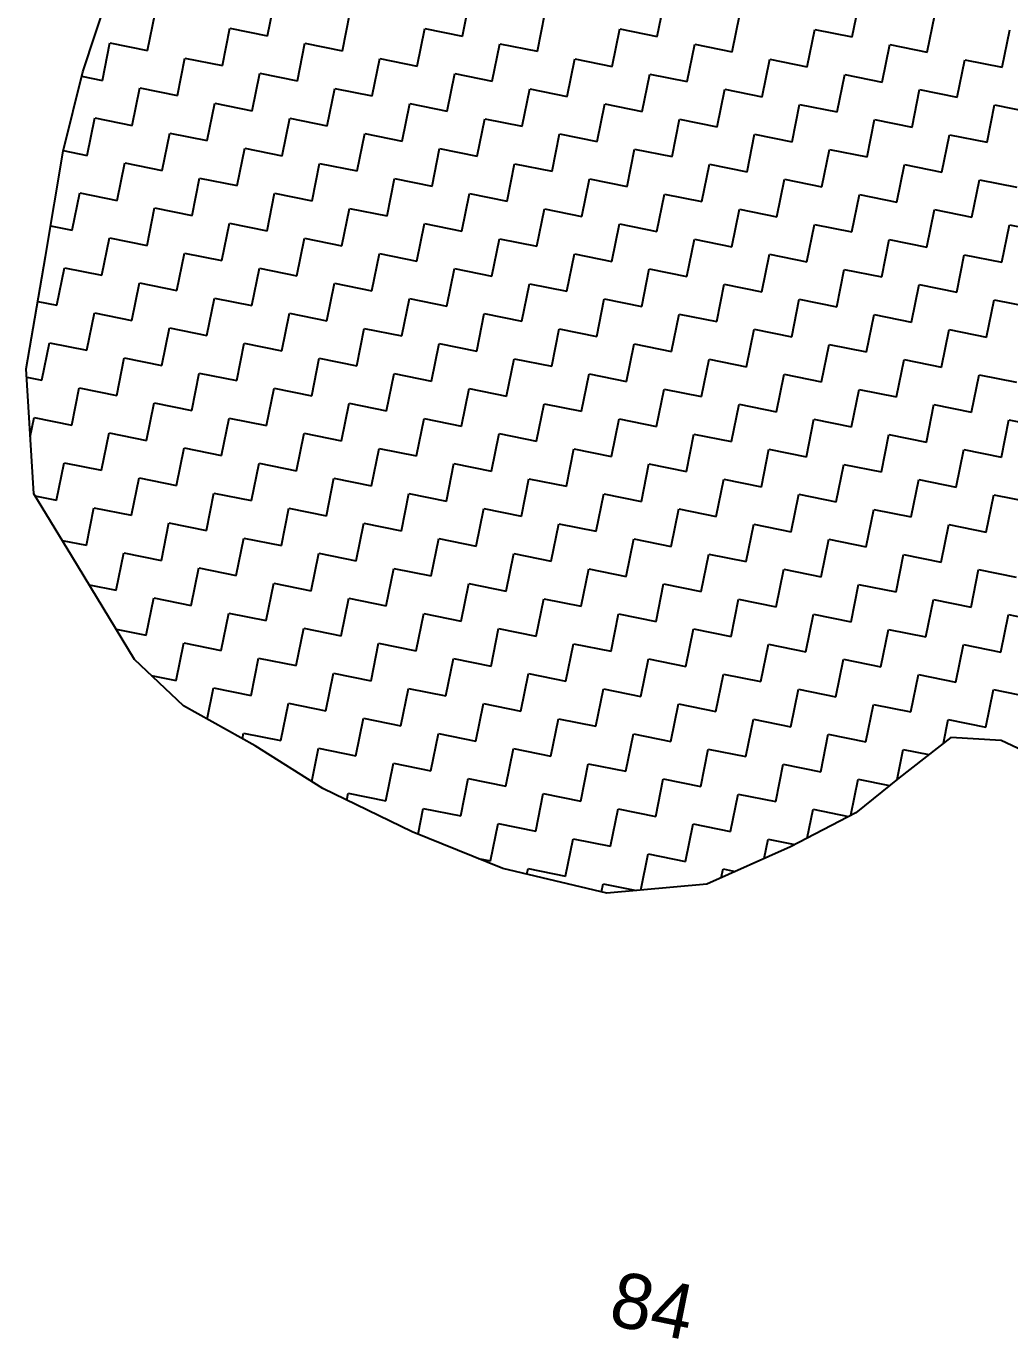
# Model space of a CAD drawing. Header units: metres. Extents: x 278801 to 279668, y 2074665 to 2075564.
# Drawn here: x 279272.8 to 279313, y 2075315.9 to 2075369.5 of the extents above; entities that cross this region are included whole.
import ezdxf
from ezdxf.enums import TextEntityAlignment as Align

# ---------------------------------------------------------------- set-up
doc = ezdxf.new("R2010")
doc.units = ezdxf.units.M
doc.layers.add('POLY_HATCH', color=12, linetype='Continuous')
doc.layers.add('TEXT_PARCEL', color=7, linetype='Continuous')
doc.styles.add('TEXT_MAP', font='', dxfattribs={"height": 1.8})
doc.styles.get('TEXT_MAP').set_extended_font_data('Kruti Dev 050')

msp = doc.modelspace()

# ---------------------------------------------------------------- linework, layer by layer
at = {"layer": 'POLY_HATCH'}
for p, q in [((279275.116, 2075367.685), (279276.265, 2075371.166)), ((279274.31, 2075364.433), (279275.116, 2075367.685)), ((279273.587, 2075360.124), (279274.31, 2075364.433)), ((279272.806, 2075355.53), (279273.587, 2075360.124)), ((279273.11, 2075350.42), (279272.806, 2075355.53)), ((279274.676, 2075347.875), (279273.11, 2075350.42)), ((279277.238, 2075343.645), (279274.676, 2075347.875)), ((279279.233, 2075341.756), (279277.238, 2075343.645)), ((279282.171, 2075340.123), (279279.233, 2075341.756)), ((279310.618, 2075340.459), (279308.501, 2075338.808)), ((279312.674, 2075340.34), (279310.618, 2075340.459)), ((279314.3, 2075339.566), (279312.674, 2075340.34)), ((279284.938, 2075338.375), (279282.171, 2075340.123)), ((279308.501, 2075338.808), (279306.727, 2075337.385)), ((279288.59, 2075336.597), (279284.938, 2075338.375)), ((279306.727, 2075337.385), (279304.068, 2075335.992)), ((279292.3, 2075335.105), (279288.59, 2075336.597)), ((279304.068, 2075335.992), (279300.638, 2075334.458)), ((279296.553, 2075334.096), (279292.3, 2075335.105)), ((279300.638, 2075334.458), (279296.553, 2075334.096))]:
    msp.add_line(p, q, dxfattribs=at)
at = {"layer": 'POLY_HATCH', "linetype": 'Continuous'}
for p, q in [((279282.67, 2075369.158), (279282.98, 2075370.69)), ((279290.643, 2075369.141), (279290.953, 2075370.673)), ((279298.615, 2075369.124), (279298.925, 2075370.656)), ((279306.588, 2075369.107), (279306.898, 2075370.639)), ((279277.763, 2075368.555), (279278.073, 2075370.087)), ((279285.735, 2075368.538), (279286.045, 2075370.07)), ((279293.708, 2075368.521), (279294.018, 2075370.054)), ((279301.68, 2075368.504), (279301.99, 2075370.037)), ((279309.653, 2075368.487), (279309.963, 2075370.02)), ((279280.828, 2075367.935), (279281.138, 2075369.468)), ((279281.138, 2075369.468), (279282.67, 2075369.158)), ((279288.8, 2075367.918), (279289.11, 2075369.451)), ((279289.11, 2075369.451), (279290.643, 2075369.141)), ((279296.773, 2075367.901), (279297.083, 2075369.434)), ((279297.083, 2075369.434), (279298.615, 2075369.124)), ((279304.745, 2075367.884), (279305.055, 2075369.417)), ((279305.055, 2075369.417), (279306.588, 2075369.107)), ((279312.718, 2075367.867), (279313.028, 2075369.4)), ((279275.921, 2075367.332), (279276.23, 2075368.865)), ((279276.23, 2075368.865), (279277.763, 2075368.555)), ((279283.893, 2075367.315), (279284.203, 2075368.848)), ((279284.203, 2075368.848), (279285.735, 2075368.538)), ((279291.865, 2075367.298), (279292.175, 2075368.831)), ((279292.175, 2075368.831), (279293.708, 2075368.521)), ((279299.838, 2075367.281), (279300.148, 2075368.814)), ((279300.148, 2075368.814), (279301.68, 2075368.504)), ((279307.81, 2075367.265), (279308.12, 2075368.797)), ((279308.12, 2075368.797), (279309.653, 2075368.487)), ((279278.986, 2075366.712), (279279.295, 2075368.245)), ((279279.295, 2075368.245), (279280.828, 2075367.935)), ((279286.958, 2075366.696), (279287.268, 2075368.228)), ((279287.268, 2075368.228), (279288.8, 2075367.918)), ((279294.93, 2075366.679), (279295.24, 2075368.211)), ((279295.24, 2075368.211), (279296.773, 2075367.901)), ((279302.903, 2075366.662), (279303.213, 2075368.194)), ((279303.213, 2075368.194), (279304.745, 2075367.884)), ((279310.875, 2075366.645), (279311.185, 2075368.177)), ((279311.185, 2075368.177), (279312.718, 2075367.867)), ((279275.071, 2075367.504), (279275.921, 2075367.332)), ((279282.051, 2075366.093), (279282.361, 2075367.625)), ((279282.361, 2075367.625), (279283.893, 2075367.315)), ((279290.023, 2075366.076), (279290.333, 2075367.608)), ((279290.333, 2075367.608), (279291.865, 2075367.298)), ((279297.996, 2075366.059), (279298.305, 2075367.591)), ((279298.305, 2075367.591), (279299.838, 2075367.281)), ((279305.968, 2075366.042), (279306.278, 2075367.574)), ((279306.278, 2075367.574), (279307.81, 2075367.265)), ((279277.143, 2075365.49), (279277.453, 2075367.022)), ((279277.453, 2075367.022), (279278.986, 2075366.712)), ((279285.116, 2075365.473), (279285.426, 2075367.005)), ((279285.426, 2075367.005), (279286.958, 2075366.696)), ((279293.088, 2075365.456), (279293.398, 2075366.989)), ((279293.398, 2075366.989), (279294.93, 2075366.679)), ((279301.061, 2075365.439), (279301.37, 2075366.972)), ((279301.37, 2075366.972), (279302.903, 2075366.662)), ((279309.033, 2075365.422), (279309.343, 2075366.955)), ((279309.343, 2075366.955), (279310.875, 2075366.645)), ((279280.208, 2075364.87), (279280.518, 2075366.403)), ((279280.518, 2075366.403), (279282.051, 2075366.093)), ((279288.181, 2075364.853), (279288.491, 2075366.386)), ((279288.491, 2075366.386), (279290.023, 2075366.076)), ((279296.153, 2075364.836), (279296.463, 2075366.369)), ((279296.463, 2075366.369), (279297.996, 2075366.059)), ((279304.126, 2075364.819), (279304.435, 2075366.352)), ((279304.435, 2075366.352), (279305.968, 2075366.042)), ((279312.098, 2075364.802), (279312.408, 2075366.335)), ((279312.408, 2075366.335), (279313.94, 2075366.025)), ((279275.301, 2075364.267), (279275.611, 2075365.8)), ((279275.611, 2075365.8), (279277.143, 2075365.49)), ((279283.273, 2075364.25), (279283.583, 2075365.783)), ((279283.583, 2075365.783), (279285.116, 2075365.473)), ((279291.246, 2075364.233), (279291.556, 2075365.766)), ((279291.556, 2075365.766), (279293.088, 2075365.456)), ((279299.218, 2075364.216), (279299.528, 2075365.749)), ((279299.528, 2075365.749), (279301.061, 2075365.439)), ((279307.191, 2075364.2), (279307.5, 2075365.732)), ((279307.5, 2075365.732), (279309.033, 2075365.422)), ((279278.366, 2075363.647), (279278.676, 2075365.18)), ((279278.676, 2075365.18), (279280.208, 2075364.87)), ((279286.338, 2075363.631), (279286.648, 2075365.163)), ((279286.648, 2075365.163), (279288.181, 2075364.853)), ((279294.311, 2075363.614), (279294.621, 2075365.146)), ((279294.621, 2075365.146), (279296.153, 2075364.836)), ((279302.283, 2075363.597), (279302.593, 2075365.129)), ((279302.593, 2075365.129), (279304.126, 2075364.819)), ((279310.256, 2075363.58), (279310.565, 2075365.112)), ((279310.565, 2075365.112), (279312.098, 2075364.802)), ((279274.318, 2075364.466), (279275.301, 2075364.267)), ((279281.431, 2075363.028), (279281.741, 2075364.56)), ((279281.741, 2075364.56), (279283.273, 2075364.25)), ((279289.403, 2075363.011), (279289.713, 2075364.543)), ((279289.713, 2075364.543), (279291.246, 2075364.233)), ((279297.376, 2075362.994), (279297.686, 2075364.526)), ((279297.686, 2075364.526), (279299.218, 2075364.216)), ((279305.348, 2075362.977), (279305.658, 2075364.509)), ((279305.658, 2075364.509), (279307.191, 2075364.2)), ((279276.523, 2075362.425), (279276.833, 2075363.957)), ((279276.833, 2075363.957), (279278.366, 2075363.647)), ((279284.496, 2075362.408), (279284.806, 2075363.94)), ((279284.806, 2075363.94), (279286.338, 2075363.631)), ((279292.468, 2075362.391), (279292.778, 2075363.923)), ((279292.778, 2075363.923), (279294.311, 2075363.614)), ((279300.441, 2075362.374), (279300.751, 2075363.907)), ((279300.751, 2075363.907), (279302.283, 2075363.597)), ((279308.413, 2075362.357), (279308.723, 2075363.89)), ((279308.723, 2075363.89), (279310.256, 2075363.58)), ((279279.588, 2075361.805), (279279.898, 2075363.338)), ((279279.898, 2075363.338), (279281.431, 2075363.028)), ((279287.561, 2075361.788), (279287.871, 2075363.321)), ((279287.871, 2075363.321), (279289.403, 2075363.011)), ((279295.533, 2075361.771), (279295.843, 2075363.304)), ((279295.843, 2075363.304), (279297.376, 2075362.994)), ((279303.506, 2075361.754), (279303.816, 2075363.287)), ((279303.816, 2075363.287), (279305.348, 2075362.977)), ((279311.478, 2075361.737), (279311.788, 2075363.27)), ((279311.788, 2075363.27), (279313.321, 2075362.96)), ((279274.681, 2075361.202), (279274.991, 2075362.735)), ((279274.991, 2075362.735), (279276.523, 2075362.425)), ((279282.653, 2075361.185), (279282.963, 2075362.718)), ((279282.963, 2075362.718), (279284.496, 2075362.408)), ((279290.626, 2075361.168), (279290.936, 2075362.701)), ((279290.936, 2075362.701), (279292.468, 2075362.391)), ((279298.598, 2075361.151), (279298.908, 2075362.684)), ((279298.908, 2075362.684), (279300.441, 2075362.374)), ((279306.571, 2075361.135), (279306.881, 2075362.667)), ((279306.881, 2075362.667), (279308.413, 2075362.357)), ((279277.746, 2075360.582), (279278.056, 2075362.115)), ((279278.056, 2075362.115), (279279.588, 2075361.805)), ((279285.719, 2075360.566), (279286.028, 2075362.098)), ((279286.028, 2075362.098), (279287.561, 2075361.788)), ((279293.691, 2075360.549), (279294.001, 2075362.081)), ((279294.001, 2075362.081), (279295.533, 2075361.771)), ((279301.663, 2075360.532), (279301.973, 2075362.064)), ((279301.973, 2075362.064), (279303.506, 2075361.754)), ((279309.636, 2075360.515), (279309.946, 2075362.047)), ((279309.946, 2075362.047), (279311.478, 2075361.737)), ((279273.798, 2075361.381), (279274.681, 2075361.202)), ((279280.811, 2075359.963), (279281.121, 2075361.495)), ((279281.121, 2075361.495), (279282.653, 2075361.185)), ((279288.784, 2075359.946), (279289.093, 2075361.478)), ((279289.093, 2075361.478), (279290.626, 2075361.168)), ((279296.756, 2075359.929), (279297.066, 2075361.461)), ((279297.066, 2075361.461), (279298.598, 2075361.151)), ((279304.728, 2075359.912), (279305.038, 2075361.444)), ((279305.038, 2075361.444), (279306.571, 2075361.135)), ((279312.701, 2075359.895), (279313.011, 2075361.427)), ((279313.011, 2075361.427), (279314.543, 2075361.118)), ((279275.904, 2075359.36), (279276.214, 2075360.892)), ((279276.214, 2075360.892), (279277.746, 2075360.582)), ((279283.876, 2075359.343), (279284.186, 2075360.875)), ((279284.186, 2075360.875), (279285.719, 2075360.566)), ((279291.849, 2075359.326), (279292.158, 2075360.858)), ((279292.158, 2075360.858), (279293.691, 2075360.549)), ((279299.821, 2075359.309), (279300.131, 2075360.842)), ((279300.131, 2075360.842), (279301.663, 2075360.532)), ((279307.793, 2075359.292), (279308.103, 2075360.825)), ((279308.103, 2075360.825), (279309.636, 2075360.515)), ((279278.969, 2075358.74), (279279.279, 2075360.273)), ((279279.279, 2075360.273), (279280.811, 2075359.963)), ((279286.941, 2075358.723), (279287.251, 2075360.256)), ((279287.251, 2075360.256), (279288.784, 2075359.946)), ((279294.914, 2075358.706), (279295.223, 2075360.239)), ((279295.223, 2075360.239), (279296.756, 2075359.929)), ((279302.886, 2075358.689), (279303.196, 2075360.222)), ((279303.196, 2075360.222), (279304.728, 2075359.912)), ((279310.858, 2075358.672), (279311.168, 2075360.205)), ((279311.168, 2075360.205), (279312.701, 2075359.895)), ((279274.061, 2075358.137), (279274.371, 2075359.67)), ((279274.371, 2075359.67), (279275.904, 2075359.36)), ((279282.034, 2075358.12), (279282.344, 2075359.653)), ((279282.344, 2075359.653), (279283.876, 2075359.343)), ((279290.006, 2075358.103), (279290.316, 2075359.636)), ((279290.316, 2075359.636), (279291.849, 2075359.326)), ((279297.979, 2075358.086), (279298.288, 2075359.619)), ((279298.288, 2075359.619), (279299.821, 2075359.309)), ((279305.951, 2075358.069), (279306.261, 2075359.602)), ((279306.261, 2075359.602), (279307.793, 2075359.292)), ((279277.126, 2075357.517), (279277.436, 2075359.05)), ((279277.436, 2075359.05), (279278.969, 2075358.74)), ((279285.099, 2075357.5), (279285.409, 2075359.033)), ((279285.409, 2075359.033), (279286.941, 2075358.723)), ((279293.071, 2075357.484), (279293.381, 2075359.016)), ((279293.381, 2075359.016), (279294.914, 2075358.706)), ((279301.044, 2075357.467), (279301.354, 2075358.999)), ((279301.354, 2075358.999), (279302.886, 2075358.689)), ((279309.016, 2075357.45), (279309.326, 2075358.982)), ((279309.326, 2075358.982), (279310.858, 2075358.672)), ((279273.276, 2075358.296), (279274.061, 2075358.137)), ((279280.191, 2075356.898), (279280.501, 2075358.43)), ((279280.501, 2075358.43), (279282.034, 2075358.12)), ((279288.164, 2075356.881), (279288.474, 2075358.413)), ((279288.474, 2075358.413), (279290.006, 2075358.103)), ((279296.136, 2075356.864), (279296.446, 2075358.396)), ((279296.446, 2075358.396), (279297.979, 2075358.086)), ((279304.109, 2075356.847), (279304.419, 2075358.379)), ((279304.419, 2075358.379), (279305.951, 2075358.069)), ((279312.081, 2075356.83), (279312.391, 2075358.362)), ((279312.391, 2075358.362), (279313.923, 2075358.053)), ((279275.284, 2075356.295), (279275.594, 2075357.827)), ((279275.594, 2075357.827), (279277.126, 2075357.517)), ((279283.256, 2075356.278), (279283.566, 2075357.81)), ((279283.566, 2075357.81), (279285.099, 2075357.5)), ((279291.229, 2075356.261), (279291.539, 2075357.793)), ((279291.539, 2075357.793), (279293.071, 2075357.484)), ((279299.201, 2075356.244), (279299.511, 2075357.777)), ((279299.511, 2075357.777), (279301.044, 2075357.467)), ((279307.174, 2075356.227), (279307.484, 2075357.76)), ((279307.484, 2075357.76), (279309.016, 2075357.45)), ((279278.349, 2075355.675), (279278.659, 2075357.208)), ((279278.659, 2075357.208), (279280.191, 2075356.898)), ((279286.321, 2075355.658), (279286.631, 2075357.191)), ((279286.631, 2075357.191), (279288.164, 2075356.881)), ((279294.294, 2075355.641), (279294.604, 2075357.174)), ((279294.604, 2075357.174), (279296.136, 2075356.864)), ((279302.266, 2075355.624), (279302.576, 2075357.157)), ((279302.576, 2075357.157), (279304.109, 2075356.847)), ((279310.239, 2075355.607), (279310.549, 2075357.14)), ((279310.549, 2075357.14), (279312.081, 2075356.83)), ((279273.441, 2075355.072), (279273.751, 2075356.605)), ((279273.751, 2075356.605), (279275.284, 2075356.295)), ((279281.414, 2075355.055), (279281.724, 2075356.588)), ((279281.724, 2075356.588), (279283.256, 2075356.278)), ((279289.386, 2075355.038), (279289.696, 2075356.571)), ((279289.696, 2075356.571), (279291.229, 2075356.261)), ((279297.359, 2075355.021), (279297.669, 2075356.554)), ((279297.669, 2075356.554), (279299.201, 2075356.244)), ((279305.331, 2075355.004), (279305.641, 2075356.537)), ((279305.641, 2075356.537), (279307.174, 2075356.227)), ((279276.507, 2075354.452), (279276.816, 2075355.985)), ((279276.816, 2075355.985), (279278.349, 2075355.675)), ((279284.479, 2075354.435), (279284.789, 2075355.968)), ((279284.789, 2075355.968), (279286.321, 2075355.658)), ((279292.451, 2075354.419), (279292.761, 2075355.951)), ((279292.761, 2075355.951), (279294.294, 2075355.641)), ((279300.424, 2075354.402), (279300.734, 2075355.934)), ((279300.734, 2075355.934), (279302.266, 2075355.624)), ((279308.396, 2075354.385), (279308.706, 2075355.917)), ((279308.706, 2075355.917), (279310.239, 2075355.607)), ((279279.572, 2075353.833), (279279.881, 2075355.365)), ((279279.881, 2075355.365), (279281.414, 2075355.055)), ((279287.544, 2075353.816), (279287.854, 2075355.348)), ((279287.854, 2075355.348), (279289.386, 2075355.038)), ((279295.516, 2075353.799), (279295.826, 2075355.331)), ((279295.826, 2075355.331), (279297.359, 2075355.021)), ((279303.489, 2075353.782), (279303.799, 2075355.314)), ((279303.799, 2075355.314), (279305.331, 2075355.004)), ((279311.461, 2075353.765), (279311.771, 2075355.297)), ((279311.771, 2075355.297), (279313.304, 2075354.988)), ((279272.826, 2075355.197), (279273.441, 2075355.072)), ((279274.664, 2075353.23), (279274.974, 2075354.762)), ((279274.974, 2075354.762), (279276.507, 2075354.452)), ((279282.637, 2075353.213), (279282.946, 2075354.745)), ((279282.946, 2075354.745), (279284.479, 2075354.435)), ((279290.609, 2075353.196), (279290.919, 2075354.728)), ((279290.919, 2075354.728), (279292.451, 2075354.419)), ((279298.581, 2075353.179), (279298.891, 2075354.711)), ((279298.891, 2075354.711), (279300.424, 2075354.402)), ((279306.554, 2075353.162), (279306.864, 2075354.695)), ((279306.864, 2075354.695), (279308.396, 2075354.385)), ((279277.729, 2075352.61), (279278.039, 2075354.142)), ((279278.039, 2075354.142), (279279.572, 2075353.833)), ((279285.702, 2075352.593), (279286.011, 2075354.126)), ((279286.011, 2075354.126), (279287.544, 2075353.816)), ((279293.674, 2075352.576), (279293.984, 2075354.109)), ((279293.984, 2075354.109), (279295.516, 2075353.799)), ((279301.646, 2075352.559), (279301.956, 2075354.092)), ((279301.956, 2075354.092), (279303.489, 2075353.782)), ((279309.619, 2075352.542), (279309.929, 2075354.075)), ((279309.929, 2075354.075), (279311.461, 2075353.765)), ((279272.972, 2075352.749), (279273.132, 2075353.54)), ((279273.132, 2075353.54), (279274.664, 2075353.23)), ((279280.794, 2075351.99), (279281.104, 2075353.523)), ((279281.104, 2075353.523), (279282.637, 2075353.213)), ((279288.767, 2075351.973), (279289.076, 2075353.506)), ((279289.076, 2075353.506), (279290.609, 2075353.196)), ((279296.739, 2075351.956), (279297.049, 2075353.489)), ((279297.049, 2075353.489), (279298.581, 2075353.179)), ((279304.711, 2075351.939), (279305.021, 2075353.472)), ((279305.021, 2075353.472), (279306.554, 2075353.162)), ((279312.684, 2075351.923), (279312.994, 2075353.455)), ((279312.994, 2075353.455), (279314.526, 2075353.145)), ((279275.887, 2075351.387), (279276.197, 2075352.92)), ((279276.197, 2075352.92), (279277.729, 2075352.61)), ((279283.859, 2075351.37), (279284.169, 2075352.903)), ((279284.169, 2075352.903), (279285.702, 2075352.593)), ((279291.832, 2075351.354), (279292.142, 2075352.886)), ((279292.142, 2075352.886), (279293.674, 2075352.576)), ((279299.804, 2075351.337), (279300.114, 2075352.869)), ((279300.114, 2075352.869), (279301.646, 2075352.559)), ((279307.777, 2075351.32), (279308.086, 2075352.852)), ((279308.086, 2075352.852), (279309.619, 2075352.542)), ((279278.952, 2075350.768), (279279.262, 2075352.3)), ((279279.262, 2075352.3), (279280.794, 2075351.99)), ((279286.924, 2075350.751), (279287.234, 2075352.283)), ((279287.234, 2075352.283), (279288.767, 2075351.973)), ((279294.897, 2075350.734), (279295.207, 2075352.266)), ((279295.207, 2075352.266), (279296.739, 2075351.956)), ((279302.869, 2075350.717), (279303.179, 2075352.249)), ((279303.179, 2075352.249), (279304.711, 2075351.939)), ((279310.842, 2075350.7), (279311.151, 2075352.232)), ((279311.151, 2075352.232), (279312.684, 2075351.923)), ((279274.044, 2075350.165), (279274.354, 2075351.697)), ((279274.354, 2075351.697), (279275.887, 2075351.387)), ((279282.017, 2075350.148), (279282.327, 2075351.68)), ((279282.327, 2075351.68), (279283.859, 2075351.37)), ((279289.989, 2075350.131), (279290.299, 2075351.663)), ((279290.299, 2075351.663), (279291.832, 2075351.354)), ((279297.962, 2075350.114), (279298.272, 2075351.646)), ((279298.272, 2075351.646), (279299.804, 2075351.337)), ((279305.934, 2075350.097), (279306.244, 2075351.63)), ((279306.244, 2075351.63), (279307.777, 2075351.32)), ((279277.109, 2075349.545), (279277.419, 2075351.077)), ((279277.419, 2075351.077), (279278.952, 2075350.768)), ((279285.082, 2075349.528), (279285.392, 2075351.061)), ((279285.392, 2075351.061), (279286.924, 2075350.751)), ((279293.054, 2075349.511), (279293.364, 2075351.044)), ((279293.364, 2075351.044), (279294.897, 2075350.734)), ((279301.027, 2075349.494), (279301.337, 2075351.027)), ((279301.337, 2075351.027), (279302.869, 2075350.717)), ((279308.999, 2075349.477), (279309.309, 2075351.01)), ((279309.309, 2075351.01), (279310.842, 2075350.7)), ((279273.157, 2075350.344), (279274.044, 2075350.165)), ((279280.174, 2075348.925), (279280.484, 2075350.458)), ((279280.484, 2075350.458), (279282.017, 2075350.148)), ((279288.147, 2075348.908), (279288.457, 2075350.441)), ((279288.457, 2075350.441), (279289.989, 2075350.131)), ((279296.119, 2075348.891), (279296.429, 2075350.424)), ((279296.429, 2075350.424), (279297.962, 2075350.114)), ((279304.092, 2075348.874), (279304.402, 2075350.407)), ((279304.402, 2075350.407), (279305.934, 2075350.097)), ((279312.064, 2075348.857), (279312.374, 2075350.39)), ((279312.374, 2075350.39), (279313.907, 2075350.08)), ((279275.267, 2075348.322), (279275.577, 2075349.855)), ((279275.577, 2075349.855), (279277.109, 2075349.545)), ((279283.239, 2075348.305), (279283.549, 2075349.838)), ((279283.549, 2075349.838), (279285.082, 2075349.528)), ((279291.212, 2075348.288), (279291.522, 2075349.821)), ((279291.522, 2075349.821), (279293.054, 2075349.511)), ((279299.184, 2075348.272), (279299.494, 2075349.804)), ((279299.494, 2075349.804), (279301.027, 2075349.494)), ((279307.157, 2075348.255), (279307.467, 2075349.787)), ((279307.467, 2075349.787), (279308.999, 2075349.477)), ((279278.332, 2075347.703), (279278.642, 2075349.235)), ((279278.642, 2075349.235), (279280.174, 2075348.925)), ((279286.304, 2075347.686), (279286.614, 2075349.218)), ((279286.614, 2075349.218), (279288.147, 2075348.908)), ((279294.277, 2075347.669), (279294.587, 2075349.201)), ((279294.587, 2075349.201), (279296.119, 2075348.891)), ((279302.249, 2075347.652), (279302.559, 2075349.184)), ((279302.559, 2075349.184), (279304.092, 2075348.874)), ((279310.222, 2075347.635), (279310.532, 2075349.167)), ((279310.532, 2075349.167), (279312.064, 2075348.857)), ((279274.278, 2075348.522), (279275.267, 2075348.322)), ((279281.397, 2075347.083), (279281.707, 2075348.615)), ((279281.707, 2075348.615), (279283.239, 2075348.305)), ((279289.369, 2075347.066), (279289.679, 2075348.598)), ((279289.679, 2075348.598), (279291.212, 2075348.288)), ((279297.342, 2075347.049), (279297.652, 2075348.581)), ((279297.652, 2075348.581), (279299.184, 2075348.272)), ((279305.314, 2075347.032), (279305.624, 2075348.565)), ((279305.624, 2075348.565), (279307.157, 2075348.255)), ((279276.49, 2075346.48), (279276.799, 2075348.012)), ((279276.799, 2075348.012), (279278.332, 2075347.703)), ((279284.462, 2075346.463), (279284.772, 2075347.996)), ((279284.772, 2075347.996), (279286.304, 2075347.686)), ((279292.434, 2075346.446), (279292.744, 2075347.979)), ((279292.744, 2075347.979), (279294.277, 2075347.669)), ((279300.407, 2075346.429), (279300.717, 2075347.962)), ((279300.717, 2075347.962), (279302.249, 2075347.652)), ((279308.379, 2075346.412), (279308.689, 2075347.945)), ((279308.689, 2075347.945), (279310.222, 2075347.635)), ((279279.555, 2075345.86), (279279.864, 2075347.393)), ((279279.864, 2075347.393), (279281.397, 2075347.083)), ((279287.527, 2075345.843), (279287.837, 2075347.376)), ((279287.837, 2075347.376), (279289.369, 2075347.066)), ((279295.499, 2075345.826), (279295.809, 2075347.359)), ((279295.809, 2075347.359), (279297.342, 2075347.049)), ((279303.472, 2075345.809), (279303.782, 2075347.342)), ((279303.782, 2075347.342), (279305.314, 2075347.032)), ((279311.444, 2075345.792), (279311.754, 2075347.325)), ((279311.754, 2075347.325), (279313.287, 2075347.015)), ((279282.62, 2075345.24), (279282.93, 2075346.773)), ((279282.93, 2075346.773), (279284.462, 2075346.463)), ((279290.592, 2075345.223), (279290.902, 2075346.756)), ((279290.902, 2075346.756), (279292.434, 2075346.446)), ((279298.565, 2075345.207), (279298.874, 2075346.739)), ((279298.874, 2075346.739), (279300.407, 2075346.429)), ((279306.537, 2075345.19), (279306.847, 2075346.722)), ((279306.847, 2075346.722), (279308.379, 2075346.412)), ((279275.386, 2075346.703), (279276.49, 2075346.48)), ((279277.712, 2075344.638), (279278.022, 2075346.17)), ((279278.022, 2075346.17), (279279.555, 2075345.86)), ((279285.685, 2075344.621), (279285.995, 2075346.153)), ((279285.995, 2075346.153), (279287.527, 2075345.843)), ((279293.657, 2075344.604), (279293.967, 2075346.136)), ((279293.967, 2075346.136), (279295.499, 2075345.826)), ((279301.63, 2075344.587), (279301.939, 2075346.119)), ((279301.939, 2075346.119), (279303.472, 2075345.809)), ((279309.602, 2075344.57), (279309.912, 2075346.102)), ((279309.912, 2075346.102), (279311.444, 2075345.792)), ((279280.777, 2075344.018), (279281.087, 2075345.55)), ((279281.087, 2075345.55), (279282.62, 2075345.24)), ((279288.75, 2075344.001), (279289.06, 2075345.533)), ((279289.06, 2075345.533), (279290.592, 2075345.223)), ((279296.722, 2075343.984), (279297.032, 2075345.516)), ((279297.032, 2075345.516), (279298.565, 2075345.207)), ((279304.695, 2075343.967), (279305.004, 2075345.5)), ((279305.004, 2075345.5), (279306.537, 2075345.19)), ((279312.667, 2075343.95), (279312.977, 2075345.483)), ((279312.977, 2075345.483), (279314.509, 2075345.173)), ((279276.487, 2075344.885), (279277.712, 2075344.638)), ((279283.842, 2075343.398), (279284.152, 2075344.931)), ((279284.152, 2075344.931), (279285.685, 2075344.621)), ((279291.815, 2075343.381), (279292.125, 2075344.914)), ((279292.125, 2075344.914), (279293.657, 2075344.604)), ((279299.787, 2075343.364), (279300.097, 2075344.897)), ((279300.097, 2075344.897), (279301.63, 2075344.587)), ((279307.76, 2075343.347), (279308.069, 2075344.88)), ((279308.069, 2075344.88), (279309.602, 2075344.57)), ((279278.935, 2075342.795), (279279.245, 2075344.328)), ((279279.245, 2075344.328), (279280.777, 2075344.018)), ((279286.907, 2075342.778), (279287.217, 2075344.311)), ((279287.217, 2075344.311), (279288.75, 2075344.001)), ((279294.88, 2075342.761), (279295.19, 2075344.294)), ((279295.19, 2075344.294), (279296.722, 2075343.984)), ((279302.852, 2075342.744), (279303.162, 2075344.277)), ((279303.162, 2075344.277), (279304.695, 2075343.967)), ((279310.825, 2075342.727), (279311.134, 2075344.26)), ((279311.134, 2075344.26), (279312.667, 2075343.95)), ((279282, 2075342.175), (279282.31, 2075343.708)), ((279282.31, 2075343.708), (279283.842, 2075343.398)), ((279289.972, 2075342.158), (279290.282, 2075343.691)), ((279290.282, 2075343.691), (279291.815, 2075343.381)), ((279297.945, 2075342.142), (279298.255, 2075343.674)), ((279298.255, 2075343.674), (279299.787, 2075343.364)), ((279305.917, 2075342.125), (279306.227, 2075343.657)), ((279306.227, 2075343.657), (279307.76, 2075343.347)), ((279277.918, 2075343.001), (279278.935, 2075342.795)), ((279285.065, 2075341.556), (279285.375, 2075343.088)), ((279285.375, 2075343.088), (279286.907, 2075342.778)), ((279293.037, 2075341.539), (279293.347, 2075343.071)), ((279293.347, 2075343.071), (279294.88, 2075342.761)), ((279301.01, 2075341.522), (279301.32, 2075343.054)), ((279301.32, 2075343.054), (279302.852, 2075342.744)), ((279308.982, 2075341.505), (279309.292, 2075343.037)), ((279309.292, 2075343.037), (279310.825, 2075342.727)), ((279280.21, 2075341.213), (279280.467, 2075342.485)), ((279280.467, 2075342.485), (279282, 2075342.175)), ((279288.13, 2075340.936), (279288.44, 2075342.468)), ((279288.44, 2075342.468), (279289.972, 2075342.158)), ((279296.102, 2075340.919), (279296.412, 2075342.451)), ((279296.412, 2075342.451), (279297.945, 2075342.142)), ((279304.075, 2075340.902), (279304.385, 2075342.434)), ((279304.385, 2075342.434), (279305.917, 2075342.125)), ((279312.047, 2075340.885), (279312.357, 2075342.418)), ((279312.357, 2075342.418), (279313.89, 2075342.108)), ((279283.222, 2075340.333), (279283.532, 2075341.865)), ((279283.532, 2075341.865), (279285.065, 2075341.556)), ((279291.195, 2075340.316), (279291.505, 2075341.849)), ((279291.505, 2075341.849), (279293.037, 2075341.539)), ((279299.167, 2075340.299), (279299.477, 2075341.832)), ((279299.477, 2075341.832), (279301.01, 2075341.522)), ((279307.14, 2075340.282), (279307.45, 2075341.815)), ((279307.45, 2075341.815), (279308.982, 2075341.505)), ((279286.287, 2075339.713), (279286.597, 2075341.246)), ((279286.597, 2075341.246), (279288.13, 2075340.936)), ((279294.26, 2075339.696), (279294.57, 2075341.229)), ((279294.57, 2075341.229), (279296.102, 2075340.919)), ((279302.232, 2075339.679), (279302.542, 2075341.212)), ((279302.542, 2075341.212), (279304.075, 2075340.902)), ((279310.319, 2075340.226), (279310.515, 2075341.195)), ((279310.515, 2075341.195), (279312.047, 2075340.885)), ((279281.644, 2075340.416), (279281.69, 2075340.643)), ((279281.69, 2075340.643), (279283.222, 2075340.333)), ((279289.353, 2075339.093), (279289.662, 2075340.626)), ((279289.662, 2075340.626), (279291.195, 2075340.316)), ((279297.325, 2075339.076), (279297.635, 2075340.609)), ((279297.635, 2075340.609), (279299.167, 2075340.299)), ((279305.297, 2075339.06), (279305.607, 2075340.592)), ((279305.607, 2075340.592), (279307.14, 2075340.282)), ((279284.48, 2075338.665), (279284.755, 2075340.023)), ((279284.755, 2075340.023), (279286.287, 2075339.713)), ((279292.418, 2075338.474), (279292.727, 2075340.006)), ((279292.727, 2075340.006), (279294.26, 2075339.696)), ((279300.39, 2075338.457), (279300.7, 2075339.989)), ((279300.7, 2075339.989), (279302.232, 2075339.679)), ((279308.425, 2075338.747), (279308.672, 2075339.972)), ((279308.672, 2075339.972), (279309.721, 2075339.76)), ((279287.51, 2075337.871), (279287.82, 2075339.403)), ((279287.82, 2075339.403), (279289.353, 2075339.093)), ((279295.483, 2075337.854), (279295.792, 2075339.386)), ((279295.792, 2075339.386), (279297.325, 2075339.076)), ((279303.455, 2075337.837), (279303.765, 2075339.369)), ((279303.765, 2075339.369), (279305.297, 2075339.06)), ((279290.575, 2075337.251), (279290.885, 2075338.784)), ((279290.885, 2075338.784), (279292.418, 2075338.474)), ((279298.548, 2075337.234), (279298.857, 2075338.767)), ((279298.857, 2075338.767), (279300.39, 2075338.457)), ((279306.533, 2075337.283), (279306.83, 2075338.75)), ((279306.83, 2075338.75), (279308.106, 2075338.492)), ((279285.92, 2075337.897), (279285.978, 2075338.181)), ((279285.978, 2075338.181), (279287.51, 2075337.871)), ((279293.64, 2075336.631), (279293.95, 2075338.164)), ((279293.95, 2075338.164), (279295.483, 2075337.854)), ((279301.613, 2075336.614), (279301.923, 2075338.147)), ((279301.923, 2075338.147), (279303.455, 2075337.837)), ((279288.828, 2075336.502), (279289.043, 2075337.561)), ((279289.043, 2075337.561), (279290.575, 2075337.251)), ((279296.705, 2075336.011), (279297.015, 2075337.544)), ((279297.015, 2075337.544), (279298.548, 2075337.234)), ((279304.749, 2075336.349), (279304.988, 2075337.527)), ((279304.988, 2075337.527), (279306.439, 2075337.234)), ((279291.798, 2075335.409), (279292.108, 2075336.941)), ((279292.108, 2075336.941), (279293.64, 2075336.631)), ((279299.77, 2075335.392), (279300.08, 2075336.924)), ((279300.08, 2075336.924), (279301.613, 2075336.614)), ((279294.863, 2075334.789), (279295.173, 2075336.321)), ((279295.173, 2075336.321), (279296.705, 2075336.011)), ((279302.984, 2075335.507), (279303.145, 2075336.304)), ((279303.145, 2075336.304), (279304.242, 2075336.083)), ((279291.289, 2075335.512), (279291.798, 2075335.409)), ((279297.938, 2075334.219), (279298.238, 2075335.702)), ((279298.238, 2075335.702), (279299.77, 2075335.392)), ((279293.284, 2075334.871), (279293.33, 2075335.099)), ((279293.33, 2075335.099), (279294.863, 2075334.789)), ((279301.23, 2075334.723), (279301.303, 2075335.082)), ((279301.303, 2075335.082), (279301.805, 2075334.98)), ((279296.329, 2075334.149), (279296.395, 2075334.479)), ((279296.395, 2075334.479), (279297.76, 2075334.203))]:
    msp.add_line(p, q, dxfattribs=at)

# ---------------------------------------------------------------- texts
at = {"layer": 'TEXT_PARCEL', "style": 'TEXT_MAP'}
msp.add_text('84', height=2.2515, rotation=348.5684, dxfattribs=at).set_placement((279298.426, 2075317.232), align=Align.MIDDLE)

doc.saveas('drawing.dxf')
